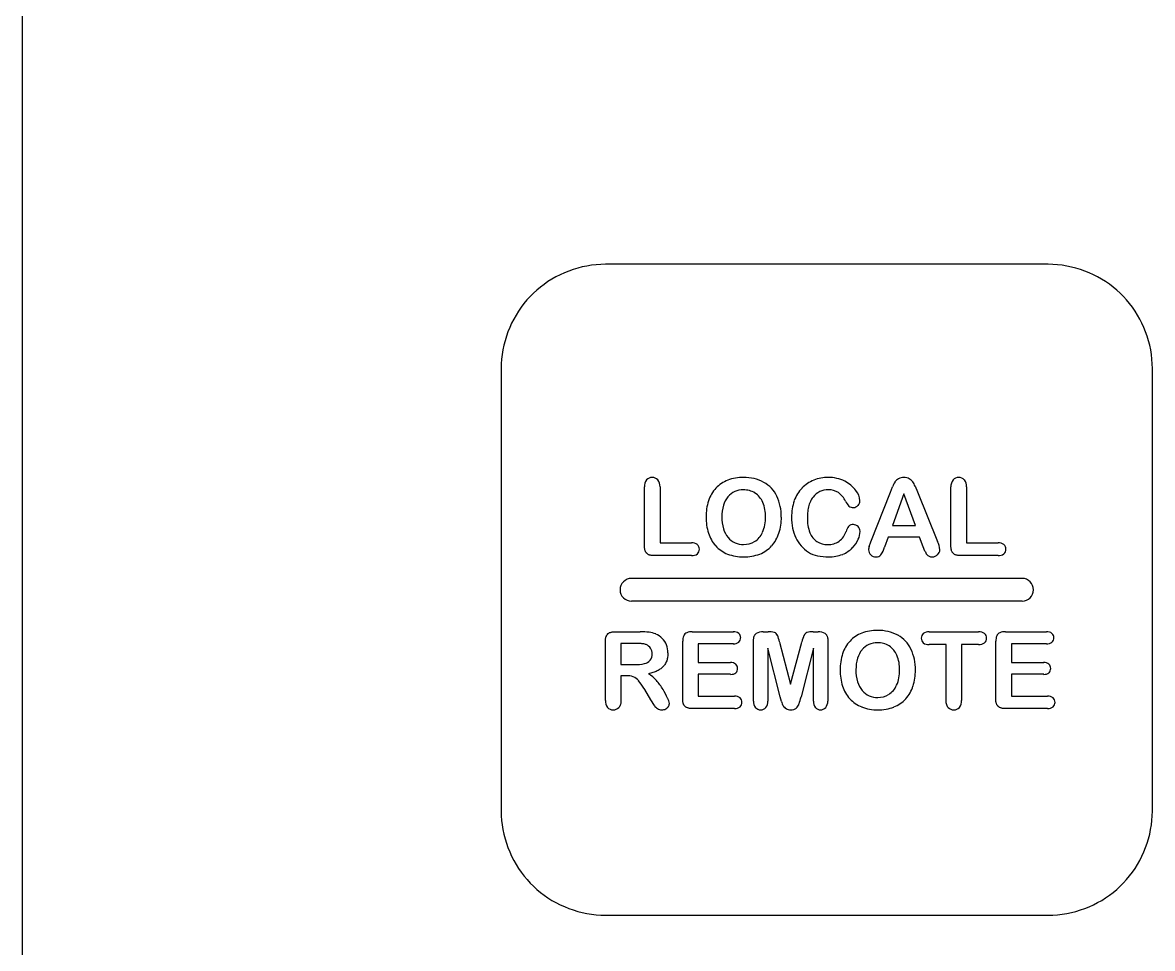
# Model space of a CAD drawing. Extents: x 0 to 171, y 0 to 414.
# Drawn here: x 61.04 to 78.29, y 276.86 to 291 of the extents above; entities that cross this region are included whole.
import ezdxf

# ---------------------------------------------------------------- set-up
doc = ezdxf.new("R2010")
doc.units = 0
doc.layers.add('-15N-THT. THIẾT BỊ ĐÓNG MỞ', color=40, linetype='CONTINUOUS')

# ---------------------------------------------------------------- blocks, each defined once
blk = doc.blocks.new('06 - N - SC VSD ATV630U75~D11N4')
at = {"layer": '-15N-THT. THIẾT BỊ ĐÓNG MỞ'}
for p, q in [((-24.458, 53.763), (-24.458, 165.215)), ((-16.185, 80.229), (-16.25, 80.199)), ((-16.119, 80.255), (-16.185, 80.229)), ((-16.051, 80.279), (-16.119, 80.255)), ((-15.983, 80.3), (-16.051, 80.279)), ((-15.914, 80.318), (-15.983, 80.3)), ((-15.844, 80.332), (-15.914, 80.318)), ((-15.773, 80.344), (-15.844, 80.332)), ((-15.702, 80.352), (-15.773, 80.344)), ((-15.631, 80.357), (-15.702, 80.352)), ((-15.56, 80.359), (-15.631, 80.357)), ((-15.56, 80.359), (-15.56, 80.359)), ((-8.799, 80.359), (-15.56, 80.359)), ((-8.799, 80.359), (-8.799, 80.359)), ((-8.727, 80.357), (-8.799, 80.359)), ((-8.656, 80.352), (-8.727, 80.357)), ((-8.585, 80.344), (-8.656, 80.352)), ((-8.515, 80.332), (-8.585, 80.344)), ((-8.445, 80.317), (-8.515, 80.332)), ((-8.376, 80.3), (-8.445, 80.317)), ((-8.307, 80.279), (-8.376, 80.3)), ((-8.24, 80.255), (-8.307, 80.279)), ((-8.173, 80.228), (-8.24, 80.255)), ((-8.108, 80.199), (-8.173, 80.228)), ((-16.495, 80.053), (-16.552, 80.01)), ((-16.437, 80.094), (-16.495, 80.053)), ((-16.376, 80.132), (-16.437, 80.094)), ((-16.314, 80.167), (-16.376, 80.132)), ((-16.25, 80.199), (-16.314, 80.167)), ((-8.045, 80.167), (-8.108, 80.199)), ((-7.983, 80.132), (-8.045, 80.167)), ((-7.922, 80.094), (-7.983, 80.132)), ((-7.864, 80.054), (-7.922, 80.094)), ((-7.807, 80.011), (-7.864, 80.054)), ((-16.71, 79.867), (-16.757, 79.814)), ((-16.659, 79.917), (-16.71, 79.867)), ((-16.607, 79.965), (-16.659, 79.917)), ((-16.552, 80.01), (-16.607, 79.965)), ((-7.752, 79.966), (-7.807, 80.011)), ((-7.7, 79.918), (-7.752, 79.966)), ((-7.65, 79.868), (-7.7, 79.918)), ((-7.602, 79.815), (-7.65, 79.868)), ((-16.845, 79.703), (-16.886, 79.645)), ((-16.803, 79.76), (-16.845, 79.703)), ((-16.757, 79.814), (-16.803, 79.76)), ((-7.556, 79.761), (-7.602, 79.815)), ((-7.513, 79.704), (-7.556, 79.761)), ((-7.473, 79.645), (-7.513, 79.704)), ((-16.958, 79.522), (-16.991, 79.458)), ((-16.923, 79.584), (-16.958, 79.522)), ((-16.886, 79.645), (-16.923, 79.584)), ((-7.435, 79.584), (-7.473, 79.645)), ((-7.4, 79.522), (-7.435, 79.584)), ((-7.368, 79.459), (-7.4, 79.522)), ((-17.02, 79.393), (-17.047, 79.327)), ((-16.991, 79.458), (-17.02, 79.393)), ((-7.338, 79.393), (-7.368, 79.459)), ((-7.311, 79.327), (-7.338, 79.393)), ((-17.091, 79.191), (-17.109, 79.122)), ((-17.07, 79.26), (-17.091, 79.191)), ((-17.047, 79.327), (-17.07, 79.26)), ((-7.288, 79.26), (-7.311, 79.327)), ((-7.267, 79.191), (-7.288, 79.26)), ((-7.249, 79.122), (-7.267, 79.191)), ((-17.124, 79.052), (-17.135, 78.981)), ((-17.109, 79.122), (-17.124, 79.052)), ((-7.234, 79.052), (-7.249, 79.122)), ((-7.223, 78.982), (-7.234, 79.052)), ((-17.149, 78.839), (-17.15, 78.768)), ((-17.144, 78.911), (-17.149, 78.839)), ((-17.135, 78.981), (-17.144, 78.911)), ((-7.215, 78.911), (-7.223, 78.982)), ((-7.21, 78.839), (-7.215, 78.911)), ((-7.208, 78.768), (-7.21, 78.839)), ((-17.15, 78.768), (-17.15, 78.768)), ((-17.15, 78.768), (-17.15, 72.007)), ((-7.208, 78.768), (-7.208, 78.768)), ((-7.208, 72.007), (-7.208, 78.768)), ((-14.963, 76.055), (-14.963, 76.959)), ((-14.963, 76.959), (-14.963, 76.959)), ((-14.931, 77.067), (-14.931, 77.067)), ((-14.845, 77.103), (-14.845, 77.103)), ((-14.759, 77.067), (-14.759, 77.067)), ((-14.725, 76.959), (-14.725, 76.105)), ((-14.725, 76.959), (-14.725, 76.959)), ((-13.872, 76.94), (-13.872, 76.94)), ((-13.692, 77.06), (-13.692, 77.06)), ((-13.452, 77.103), (-13.452, 77.103)), ((-13.139, 77.028), (-13.139, 77.028)), ((-12.558, 76.939), (-12.558, 76.939)), ((-12.377, 77.061), (-12.377, 77.061)), ((-12.158, 77.103), (-12.158, 77.103)), ((-11.904, 77.045), (-11.904, 77.045)), ((-11.207, 76.879), (-11.177, 76.958)), ((-11.177, 76.958), (-11.177, 76.958)), ((-11.138, 77.034), (-11.138, 77.034)), ((-11.085, 77.083), (-11.085, 77.083)), ((-11.002, 77.103), (-11.002, 77.103)), ((-10.92, 77.083), (-10.92, 77.083)), ((-10.866, 77.035), (-10.866, 77.035)), ((-10.832, 76.971), (-10.796, 76.881)), ((-10.832, 76.971), (-10.832, 76.971)), ((-10.284, 76.055), (-10.284, 76.959)), ((-10.284, 76.959), (-10.284, 76.959)), ((-10.252, 77.067), (-10.252, 77.067)), ((-10.166, 77.103), (-10.166, 77.103)), ((-10.08, 77.067), (-10.08, 77.067)), ((-10.046, 76.959), (-10.046, 76.105)), ((-10.046, 76.959), (-10.046, 76.959)), ((-13.688, 76.809), (-13.688, 76.809)), ((-13.584, 76.887), (-13.584, 76.887)), ((-13.452, 76.914), (-13.452, 76.914)), ((-13.275, 76.865), (-13.275, 76.865)), ((-12.941, 76.818), (-12.941, 76.818)), ((-12.411, 76.77), (-12.421, 76.753)), ((-12.401, 76.787), (-12.411, 76.77)), ((-12.389, 76.802), (-12.401, 76.787)), ((-12.389, 76.802), (-12.389, 76.802)), ((-12.156, 76.914), (-12.156, 76.914)), ((-12.002, 76.871), (-12.002, 76.871)), ((-11.734, 76.905), (-11.734, 76.905)), ((-11.507, 76.118), (-11.207, 76.879)), ((-11.207, 76.879), (-11.207, 76.879)), ((-11.004, 76.852), (-11.177, 76.368)), ((-11.004, 76.852), (-11.004, 76.852)), ((-10.827, 76.368), (-11.004, 76.852)), ((-10.796, 76.881), (-10.489, 76.124)), ((-10.796, 76.881), (-10.796, 76.881)), ((-13.984, 76.747), (-13.984, 76.747)), ((-13.757, 76.678), (-13.757, 76.678)), ((-13.157, 76.722), (-13.157, 76.722)), ((-12.676, 76.748), (-12.676, 76.748)), ((-12.467, 76.608), (-12.47, 76.585)), ((-12.463, 76.631), (-12.467, 76.608)), ((-12.458, 76.653), (-12.463, 76.631)), ((-12.452, 76.675), (-12.458, 76.653)), ((-12.446, 76.695), (-12.452, 76.675)), ((-12.438, 76.715), (-12.446, 76.695)), ((-12.43, 76.735), (-12.438, 76.715)), ((-12.421, 76.753), (-12.43, 76.735)), ((-11.892, 76.74), (-11.892, 76.74)), ((-11.842, 76.666), (-11.842, 76.666)), ((-11.773, 76.644), (-11.773, 76.644)), ((-11.703, 76.675), (-11.703, 76.675)), ((-11.674, 76.747), (-11.674, 76.747)), ((-14.023, 76.499), (-14.023, 76.499)), ((-13.782, 76.499), (-13.782, 76.499)), ((-13.115, 76.499), (-13.115, 76.499)), ((-12.874, 76.498), (-12.874, 76.498)), ((-12.717, 76.494), (-12.717, 76.494)), ((-12.475, 76.536), (-12.476, 76.512)), ((-12.476, 76.512), (-12.476, 76.486)), ((-12.476, 76.486), (-12.476, 76.486)), ((-12.473, 76.561), (-12.475, 76.536)), ((-12.47, 76.585), (-12.473, 76.561)), ((-13.986, 76.254), (-13.986, 76.254)), ((-13.757, 76.318), (-13.757, 76.318)), ((-13.16, 76.265), (-13.16, 76.265)), ((-12.911, 76.25), (-12.911, 76.25)), ((-12.701, 76.33), (-12.701, 76.33)), ((-12.438, 76.258), (-12.438, 76.258)), ((-11.885, 76.279), (-11.885, 76.279)), ((-11.847, 76.354), (-11.847, 76.354)), ((-11.774, 76.383), (-11.774, 76.383)), ((-11.702, 76.353), (-11.702, 76.353)), ((-11.671, 76.28), (-11.671, 76.28)), ((-11.177, 76.368), (-11.177, 76.368)), ((-11.177, 76.368), (-10.827, 76.368)), ((-10.827, 76.368), (-10.827, 76.368)), ((-14.725, 76.105), (-14.244, 76.105)), ((-14.725, 76.105), (-14.725, 76.105)), ((-14.244, 76.105), (-14.244, 76.105)), ((-14.156, 76.077), (-14.156, 76.077)), ((-13.686, 76.184), (-13.686, 76.184)), ((-13.58, 76.105), (-13.58, 76.105)), ((-13.449, 76.078), (-13.449, 76.078)), ((-13.282, 76.124), (-13.282, 76.124)), ((-12.652, 76.183), (-12.652, 76.183)), ((-12.329, 76.123), (-12.329, 76.123)), ((-12.164, 76.078), (-12.164, 76.078)), ((-11.991, 76.129), (-11.991, 76.129)), ((-11.699, 76.158), (-11.699, 76.158)), ((-11.534, 76.046), (-11.507, 76.118)), ((-11.507, 76.118), (-11.507, 76.118)), ((-11.24, 76.19), (-11.296, 76.039)), ((-10.763, 76.19), (-11.24, 76.19)), ((-11.24, 76.19), (-11.24, 76.19)), ((-10.707, 76.042), (-10.763, 76.19)), ((-10.763, 76.19), (-10.763, 76.19)), ((-10.489, 76.124), (-10.489, 76.124)), ((-10.046, 76.105), (-9.564, 76.105)), ((-10.046, 76.105), (-10.046, 76.105)), ((-9.564, 76.105), (-9.564, 76.105)), ((-9.476, 76.077), (-9.476, 76.077)), ((-14.963, 76.046), (-14.963, 76.055)), ((-14.963, 76.055), (-14.963, 76.055)), ((-14.963, 76.038), (-14.963, 76.046)), ((-14.962, 76.029), (-14.963, 76.038)), ((-14.961, 76.021), (-14.962, 76.029)), ((-14.96, 76.012), (-14.961, 76.021)), ((-14.958, 76.004), (-14.96, 76.012)), ((-14.957, 75.996), (-14.958, 76.004)), ((-14.954, 75.988), (-14.957, 75.996)), ((-14.952, 75.981), (-14.954, 75.988)), ((-14.949, 75.974), (-14.952, 75.981)), ((-14.946, 75.967), (-14.949, 75.974)), ((-14.943, 75.961), (-14.946, 75.967)), ((-14.939, 75.955), (-14.943, 75.961)), ((-14.934, 75.949), (-14.939, 75.955)), ((-14.93, 75.944), (-14.934, 75.949)), ((-14.924, 75.939), (-14.93, 75.944)), ((-14.93, 75.944), (-14.93, 75.944)), ((-14.919, 75.934), (-14.924, 75.939)), ((-14.913, 75.93), (-14.919, 75.934)), ((-14.906, 75.927), (-14.913, 75.93)), ((-14.899, 75.923), (-14.906, 75.927)), ((-14.892, 75.921), (-14.899, 75.923)), ((-14.885, 75.918), (-14.892, 75.921)), ((-14.877, 75.916), (-14.885, 75.918)), ((-14.869, 75.914), (-14.877, 75.916)), ((-14.861, 75.913), (-14.869, 75.914)), ((-14.852, 75.911), (-14.861, 75.913)), ((-14.844, 75.911), (-14.852, 75.911)), ((-14.835, 75.91), (-14.844, 75.911)), ((-14.826, 75.91), (-14.835, 75.91)), ((-14.817, 75.91), (-14.826, 75.91)), ((-14.244, 75.91), (-14.817, 75.91)), ((-14.817, 75.91), (-14.817, 75.91)), ((-14.244, 75.91), (-14.244, 75.91)), ((-14.155, 75.936), (-14.155, 75.936)), ((-14.124, 76.006), (-14.124, 76.006)), ((-13.876, 76.059), (-13.876, 76.059)), ((-13.694, 75.934), (-13.694, 75.934)), ((-13.202, 75.933), (-13.202, 75.933)), ((-13.021, 76.058), (-13.021, 76.058)), ((-12.572, 76.06), (-12.572, 76.06)), ((-12.458, 75.962), (-12.458, 75.962)), ((-12.32, 75.907), (-12.32, 75.907)), ((-11.937, 75.929), (-11.937, 75.929)), ((-11.786, 76.031), (-11.786, 76.031)), ((-11.541, 75.997), (-11.541, 75.997)), ((-11.534, 76.046), (-11.534, 76.046)), ((-11.507, 75.922), (-11.507, 75.922)), ((-11.352, 75.92), (-11.352, 75.92)), ((-11.296, 76.039), (-11.296, 76.039)), ((-10.68, 75.979), (-10.707, 76.042)), ((-10.707, 76.042), (-10.707, 76.042)), ((-10.68, 75.979), (-10.68, 75.979)), ((-10.651, 75.926), (-10.651, 75.926)), ((-10.617, 75.9), (-10.617, 75.9)), ((-10.488, 75.923), (-10.488, 75.923)), ((-10.453, 75.998), (-10.453, 75.998)), ((-10.283, 76.046), (-10.284, 76.055)), ((-10.284, 76.055), (-10.284, 76.055)), ((-10.283, 76.038), (-10.283, 76.046)), ((-10.282, 76.029), (-10.283, 76.038)), ((-10.282, 76.021), (-10.282, 76.029)), ((-10.28, 76.012), (-10.282, 76.021)), ((-10.279, 76.004), (-10.28, 76.012)), ((-10.277, 75.996), (-10.279, 76.004)), ((-10.275, 75.988), (-10.277, 75.996)), ((-10.273, 75.981), (-10.275, 75.988)), ((-10.27, 75.974), (-10.273, 75.981)), ((-10.267, 75.967), (-10.27, 75.974)), ((-10.263, 75.961), (-10.267, 75.967)), ((-10.259, 75.955), (-10.263, 75.961)), ((-10.255, 75.949), (-10.259, 75.955)), ((-10.25, 75.944), (-10.255, 75.949)), ((-10.245, 75.939), (-10.25, 75.944)), ((-10.25, 75.944), (-10.25, 75.944)), ((-10.239, 75.934), (-10.245, 75.939)), ((-10.233, 75.93), (-10.239, 75.934)), ((-10.227, 75.927), (-10.233, 75.93)), ((-10.22, 75.923), (-10.227, 75.927)), ((-10.213, 75.921), (-10.22, 75.923)), ((-10.205, 75.918), (-10.213, 75.921)), ((-10.197, 75.916), (-10.205, 75.918)), ((-10.189, 75.914), (-10.197, 75.916)), ((-10.181, 75.913), (-10.189, 75.914)), ((-10.173, 75.911), (-10.181, 75.913)), ((-10.164, 75.911), (-10.173, 75.911)), ((-10.156, 75.91), (-10.164, 75.911)), ((-10.147, 75.91), (-10.156, 75.91)), ((-10.138, 75.91), (-10.147, 75.91)), ((-9.564, 75.91), (-10.138, 75.91)), ((-10.138, 75.91), (-10.138, 75.91)), ((-9.564, 75.91), (-9.564, 75.91)), ((-9.476, 75.936), (-9.476, 75.936)), ((-9.445, 76.006), (-9.445, 76.006)), ((-13.447, 75.89), (-13.447, 75.89)), ((-12.151, 75.89), (-12.151, 75.89)), ((-11.428, 75.89), (-11.428, 75.89)), ((-10.569, 75.89), (-10.569, 75.89)), ((-15.162, 75.562), (-9.197, 75.562)), ((-15.162, 75.562), (-15.162, 75.562)), ((-9.197, 75.562), (-9.197, 75.562)), ((-15.336, 75.388), (-15.336, 75.388)), ((-9.023, 75.388), (-9.023, 75.388)), ((-9.197, 75.214), (-15.162, 75.214)), ((-15.162, 75.214), (-15.162, 75.214)), ((-9.197, 75.214), (-9.197, 75.214)), ((-15.542, 74.688), (-15.539, 74.695)), ((-15.539, 74.695), (-15.534, 74.701)), ((-15.534, 74.701), (-15.53, 74.706)), ((-15.53, 74.706), (-15.525, 74.712)), ((-15.525, 74.712), (-15.52, 74.717)), ((-15.525, 74.712), (-15.525, 74.712)), ((-15.52, 74.717), (-15.514, 74.721)), ((-15.514, 74.721), (-15.508, 74.725)), ((-15.508, 74.725), (-15.502, 74.729)), ((-15.502, 74.729), (-15.495, 74.732)), ((-15.495, 74.732), (-15.488, 74.735)), ((-15.488, 74.735), (-15.481, 74.737)), ((-15.481, 74.737), (-15.473, 74.739)), ((-15.473, 74.739), (-15.465, 74.741)), ((-15.465, 74.741), (-15.457, 74.743)), ((-15.457, 74.743), (-15.449, 74.744)), ((-15.449, 74.744), (-15.44, 74.745)), ((-15.44, 74.745), (-15.431, 74.746)), ((-15.431, 74.746), (-15.423, 74.746)), ((-15.423, 74.746), (-15.414, 74.746)), ((-15.414, 74.746), (-15.027, 74.746)), ((-15.414, 74.746), (-15.414, 74.746)), ((-15.027, 74.746), (-15.027, 74.746)), ((-14.891, 74.739), (-14.891, 74.739)), ((-14.788, 74.712), (-14.788, 74.712)), ((-14.317, 74.731), (-14.317, 74.731)), ((-14.234, 74.746), (-13.606, 74.746)), ((-14.234, 74.746), (-14.234, 74.746)), ((-13.606, 74.746), (-13.606, 74.746)), ((-13.522, 74.721), (-13.522, 74.721)), ((-13.284, 74.687), (-13.28, 74.694)), ((-13.28, 74.694), (-13.277, 74.7)), ((-13.277, 74.7), (-13.272, 74.705)), ((-13.272, 74.705), (-13.268, 74.71)), ((-13.268, 74.71), (-13.262, 74.715)), ((-13.262, 74.715), (-13.257, 74.719)), ((-13.257, 74.719), (-13.257, 74.719)), ((-13.149, 74.746), (-13.075, 74.746)), ((-13.149, 74.746), (-13.149, 74.746)), ((-13.075, 74.746), (-13.075, 74.746)), ((-12.979, 74.734), (-12.979, 74.734)), ((-12.484, 74.734), (-12.484, 74.734)), ((-12.387, 74.746), (-12.313, 74.746)), ((-12.387, 74.746), (-12.387, 74.746)), ((-12.313, 74.746), (-12.313, 74.746)), ((-12.205, 74.719), (-12.2, 74.715)), ((-12.205, 74.719), (-12.205, 74.719)), ((-12.2, 74.715), (-12.195, 74.71)), ((-12.195, 74.71), (-12.19, 74.705)), ((-12.19, 74.705), (-12.186, 74.699)), ((-12.186, 74.699), (-12.182, 74.693)), ((-12.182, 74.693), (-12.178, 74.687)), ((-11.645, 74.724), (-11.645, 74.724)), ((-11.405, 74.766), (-11.405, 74.766)), ((-10.706, 74.72), (-10.706, 74.72)), ((-10.617, 74.746), (-9.861, 74.746)), ((-10.617, 74.746), (-10.617, 74.746)), ((-9.861, 74.746), (-9.861, 74.746)), ((-9.77, 74.719), (-9.77, 74.719)), ((-9.537, 74.731), (-9.537, 74.731)), ((-9.453, 74.746), (-8.826, 74.746)), ((-9.453, 74.746), (-9.453, 74.746)), ((-8.826, 74.746), (-8.826, 74.746)), ((-8.742, 74.721), (-8.742, 74.721)), ((-15.56, 74.601), (-15.559, 74.609)), ((-15.56, 73.698), (-15.56, 74.601)), ((-15.56, 74.601), (-15.56, 74.601)), ((-15.559, 74.618), (-15.558, 74.627)), ((-15.559, 74.609), (-15.559, 74.618)), ((-15.558, 74.635), (-15.556, 74.643)), ((-15.558, 74.627), (-15.558, 74.635)), ((-15.556, 74.643), (-15.555, 74.651)), ((-15.555, 74.651), (-15.553, 74.659)), ((-15.553, 74.659), (-15.551, 74.667)), ((-15.551, 74.667), (-15.548, 74.674)), ((-15.548, 74.674), (-15.545, 74.681)), ((-15.545, 74.681), (-15.542, 74.688)), ((-15.322, 74.568), (-15.322, 74.568)), ((-15.322, 74.568), (-15.322, 74.245)), ((-15.103, 74.568), (-15.322, 74.568)), ((-15.103, 74.568), (-15.103, 74.568)), ((-15.085, 74.568), (-15.103, 74.568)), ((-15.067, 74.567), (-15.085, 74.568)), ((-15.05, 74.567), (-15.067, 74.567)), ((-15.033, 74.566), (-15.05, 74.567)), ((-15.016, 74.565), (-15.033, 74.566)), ((-15.001, 74.563), (-15.016, 74.565)), ((-14.986, 74.561), (-15.001, 74.563)), ((-14.972, 74.559), (-14.986, 74.561)), ((-14.96, 74.556), (-14.972, 74.559)), ((-14.948, 74.553), (-14.96, 74.556)), ((-14.939, 74.55), (-14.948, 74.553)), ((-14.939, 74.55), (-14.939, 74.55)), ((-14.691, 74.645), (-14.691, 74.645)), ((-14.627, 74.545), (-14.627, 74.545)), ((-14.379, 73.719), (-14.379, 74.601)), ((-14.379, 74.601), (-14.379, 74.601)), ((-14.364, 74.684), (-14.364, 74.684)), ((-13.606, 74.563), (-14.142, 74.563)), ((-14.142, 74.563), (-14.142, 74.275)), ((-14.142, 74.563), (-14.142, 74.563)), ((-13.606, 74.563), (-13.606, 74.563)), ((-13.522, 74.588), (-13.522, 74.588)), ((-13.494, 74.655), (-13.494, 74.655)), ((-13.297, 74.616), (-13.296, 74.624)), ((-13.297, 73.688), (-13.297, 74.616)), ((-13.297, 74.616), (-13.297, 74.616)), ((-13.296, 74.633), (-13.295, 74.641)), ((-13.296, 74.624), (-13.296, 74.633)), ((-13.295, 74.641), (-13.294, 74.65)), ((-13.294, 74.65), (-13.293, 74.658)), ((-13.293, 74.658), (-13.291, 74.666)), ((-13.291, 74.666), (-13.289, 74.673)), ((-13.289, 74.673), (-13.287, 74.68)), ((-13.287, 74.68), (-13.284, 74.687)), ((-12.934, 74.691), (-12.934, 74.691)), ((-12.901, 74.589), (-12.731, 73.947)), ((-12.901, 74.589), (-12.901, 74.589)), ((-12.731, 73.947), (-12.56, 74.589)), ((-12.56, 74.589), (-12.56, 74.589)), ((-12.528, 74.691), (-12.528, 74.691)), ((-12.178, 74.687), (-12.175, 74.68)), ((-12.175, 74.68), (-12.173, 74.673)), ((-12.173, 74.673), (-12.171, 74.665)), ((-12.171, 74.665), (-12.169, 74.658)), ((-12.169, 74.658), (-12.168, 74.65)), ((-12.168, 74.65), (-12.166, 74.641)), ((-12.166, 74.641), (-12.166, 74.633)), ((-12.166, 74.633), (-12.165, 74.624)), ((-12.165, 74.624), (-12.165, 74.616)), ((-12.165, 74.616), (-12.165, 73.688)), ((-12.165, 74.616), (-12.165, 74.616)), ((-11.825, 74.603), (-11.825, 74.603)), ((-11.537, 74.55), (-11.537, 74.55)), ((-11.405, 74.577), (-11.405, 74.577)), ((-11.228, 74.529), (-11.228, 74.529)), ((-11.092, 74.692), (-11.092, 74.692)), ((-10.737, 74.648), (-10.737, 74.648)), ((-10.707, 74.576), (-10.707, 74.576)), ((-10.358, 74.55), (-10.617, 74.55)), ((-10.617, 74.55), (-10.617, 74.55)), ((-10.358, 73.698), (-10.358, 74.55)), ((-10.358, 74.55), (-10.358, 74.55)), ((-9.861, 74.55), (-10.121, 74.55)), ((-10.121, 74.55), (-10.121, 73.698)), ((-10.121, 74.55), (-10.121, 74.55)), ((-9.861, 74.55), (-9.861, 74.55)), ((-9.77, 74.577), (-9.77, 74.577)), ((-9.74, 74.648), (-9.74, 74.648)), ((-9.599, 73.719), (-9.599, 74.601)), ((-9.599, 74.601), (-9.599, 74.601)), ((-9.584, 74.684), (-9.584, 74.684)), ((-8.826, 74.563), (-9.361, 74.563)), ((-9.361, 74.563), (-9.361, 74.275)), ((-9.361, 74.563), (-9.361, 74.563)), ((-8.826, 74.563), (-8.826, 74.563)), ((-8.742, 74.588), (-8.742, 74.588)), ((-8.714, 74.655), (-8.714, 74.655)), ((-14.87, 74.494), (-14.87, 74.494)), ((-14.845, 74.408), (-14.845, 74.408)), ((-14.609, 74.36), (-14.612, 74.345)), ((-14.607, 74.376), (-14.609, 74.36)), ((-14.605, 74.392), (-14.607, 74.376)), ((-14.604, 74.408), (-14.605, 74.392)), ((-14.604, 74.424), (-14.604, 74.408)), ((-14.604, 74.424), (-14.604, 74.424)), ((-12.89, 73.75), (-13.078, 74.497)), ((-13.078, 74.497), (-13.078, 73.688)), ((-13.078, 74.497), (-13.078, 74.497)), ((-12.384, 74.497), (-12.572, 73.75)), ((-12.384, 73.688), (-12.384, 74.497)), ((-12.384, 74.497), (-12.384, 74.497)), ((-11.937, 74.411), (-11.937, 74.411)), ((-11.641, 74.472), (-11.641, 74.472)), ((-11.109, 74.386), (-11.109, 74.386)), ((-10.894, 74.481), (-10.894, 74.481)), ((-15.322, 74.245), (-15.322, 74.245)), ((-15.322, 74.245), (-15.109, 74.245)), ((-15.109, 74.245), (-15.109, 74.245)), ((-14.965, 74.26), (-14.965, 74.26)), ((-14.876, 74.31), (-14.876, 74.31)), ((-14.714, 74.182), (-14.727, 74.173)), ((-14.701, 74.192), (-14.714, 74.182)), ((-14.689, 74.203), (-14.701, 74.192)), ((-14.678, 74.214), (-14.689, 74.203)), ((-14.669, 74.225), (-14.678, 74.214)), ((-14.678, 74.214), (-14.678, 74.214)), ((-14.659, 74.236), (-14.669, 74.225)), ((-14.651, 74.248), (-14.659, 74.236)), ((-14.643, 74.261), (-14.651, 74.248)), ((-14.636, 74.274), (-14.643, 74.261)), ((-14.63, 74.287), (-14.636, 74.274)), ((-14.624, 74.301), (-14.63, 74.287)), ((-14.619, 74.316), (-14.624, 74.301)), ((-14.615, 74.33), (-14.619, 74.316)), ((-14.612, 74.345), (-14.615, 74.33)), ((-14.142, 74.275), (-13.649, 74.275)), ((-14.142, 74.275), (-14.142, 74.275)), ((-13.649, 74.275), (-13.649, 74.275)), ((-13.568, 74.25), (-13.568, 74.25)), ((-13.541, 74.186), (-13.541, 74.186)), ((-11.71, 74.341), (-11.71, 74.341)), ((-9.361, 74.275), (-8.868, 74.275)), ((-9.361, 74.275), (-9.361, 74.275)), ((-8.868, 74.275), (-8.868, 74.275)), ((-8.788, 74.25), (-8.788, 74.25)), ((-8.76, 74.186), (-8.76, 74.186)), ((-15.239, 74.075), (-15.322, 74.075)), ((-15.322, 74.075), (-15.322, 73.698)), ((-15.322, 74.075), (-15.322, 74.075)), ((-15.239, 74.075), (-15.239, 74.075)), ((-15.134, 74.058), (-15.134, 74.058)), ((-14.885, 74.107), (-14.903, 74.103)), ((-14.903, 74.103), (-14.903, 74.103)), ((-14.867, 74.111), (-14.885, 74.107)), ((-14.85, 74.116), (-14.867, 74.111)), ((-14.833, 74.122), (-14.85, 74.116)), ((-14.816, 74.128), (-14.833, 74.122)), ((-14.8, 74.134), (-14.816, 74.128)), ((-14.784, 74.141), (-14.8, 74.134)), ((-14.769, 74.148), (-14.784, 74.141)), ((-14.782, 74.003), (-14.782, 74.003)), ((-14.754, 74.156), (-14.769, 74.148)), ((-14.74, 74.164), (-14.754, 74.156)), ((-14.727, 74.173), (-14.74, 74.164)), ((-13.649, 74.096), (-14.142, 74.096)), ((-14.142, 74.096), (-14.142, 73.762)), ((-14.142, 74.096), (-14.142, 74.096)), ((-13.649, 74.096), (-13.649, 74.096)), ((-13.567, 74.12), (-13.567, 74.12)), ((-11.976, 74.163), (-11.976, 74.163)), ((-11.735, 74.163), (-11.735, 74.163)), ((-11.067, 74.163), (-11.067, 74.163)), ((-10.826, 74.161), (-10.826, 74.161)), ((-8.868, 74.096), (-9.361, 74.096)), ((-9.361, 74.096), (-9.361, 73.762)), ((-9.361, 74.096), (-9.361, 74.096)), ((-8.868, 74.096), (-8.868, 74.096)), ((-8.787, 74.12), (-8.787, 74.12)), ((-15.052, 73.996), (-15.052, 73.996)), ((-14.865, 73.704), (-14.96, 73.863)), ((-14.96, 73.863), (-14.96, 73.863)), ((-14.679, 73.864), (-14.679, 73.864)), ((-12.731, 73.947), (-12.731, 73.947)), ((-11.939, 73.917), (-11.939, 73.917)), ((-11.71, 73.982), (-11.71, 73.982)), ((-11.639, 73.848), (-11.639, 73.848)), ((-11.113, 73.928), (-11.113, 73.928)), ((-10.864, 73.914), (-10.864, 73.914)), ((-15.56, 73.698), (-15.56, 73.698)), ((-15.324, 73.664), (-15.325, 73.656)), ((-15.323, 73.672), (-15.324, 73.664)), ((-15.322, 73.681), (-15.323, 73.672)), ((-15.322, 73.698), (-15.322, 73.689)), ((-15.322, 73.698), (-15.322, 73.698)), ((-15.322, 73.689), (-15.322, 73.681)), ((-14.812, 73.62), (-14.865, 73.704)), ((-14.865, 73.704), (-14.865, 73.704)), ((-14.609, 73.73), (-14.609, 73.73)), ((-14.379, 73.71), (-14.379, 73.719)), ((-14.379, 73.719), (-14.379, 73.719)), ((-14.379, 73.701), (-14.379, 73.71)), ((-14.378, 73.693), (-14.379, 73.701)), ((-14.377, 73.684), (-14.378, 73.693)), ((-14.376, 73.676), (-14.377, 73.684)), ((-14.375, 73.668), (-14.376, 73.676)), ((-14.373, 73.66), (-14.375, 73.668)), ((-14.371, 73.652), (-14.373, 73.66)), ((-14.142, 73.762), (-13.588, 73.762)), ((-14.142, 73.762), (-14.142, 73.762)), ((-13.588, 73.762), (-13.588, 73.762)), ((-13.504, 73.736), (-13.504, 73.736)), ((-13.475, 73.667), (-13.475, 73.667)), ((-13.297, 73.688), (-13.297, 73.688)), ((-13.078, 73.688), (-13.078, 73.688)), ((-12.872, 73.679), (-12.89, 73.75)), ((-12.89, 73.75), (-12.89, 73.75)), ((-12.872, 73.679), (-12.872, 73.679)), ((-12.572, 73.75), (-12.572, 73.75)), ((-12.384, 73.688), (-12.384, 73.688)), ((-12.165, 73.688), (-12.165, 73.688)), ((-11.829, 73.722), (-11.829, 73.722)), ((-11.533, 73.768), (-11.533, 73.768)), ((-11.402, 73.742), (-11.402, 73.742)), ((-11.235, 73.788), (-11.235, 73.788)), ((-10.974, 73.721), (-10.974, 73.721)), ((-10.357, 73.689), (-10.358, 73.698)), ((-10.358, 73.698), (-10.358, 73.698)), ((-10.357, 73.681), (-10.357, 73.689)), ((-10.357, 73.673), (-10.357, 73.681)), ((-10.356, 73.664), (-10.357, 73.673)), ((-10.355, 73.656), (-10.356, 73.664)), ((-10.121, 73.698), (-10.121, 73.698)), ((-9.599, 73.71), (-9.599, 73.719)), ((-9.599, 73.719), (-9.599, 73.719)), ((-9.599, 73.701), (-9.599, 73.71)), ((-9.598, 73.693), (-9.599, 73.701)), ((-9.597, 73.684), (-9.598, 73.693)), ((-9.596, 73.676), (-9.597, 73.684)), ((-9.594, 73.668), (-9.596, 73.676)), ((-9.593, 73.66), (-9.594, 73.668)), ((-9.59, 73.652), (-9.593, 73.66)), ((-9.361, 73.762), (-8.808, 73.762)), ((-9.361, 73.762), (-9.361, 73.762)), ((-8.808, 73.762), (-8.808, 73.762)), ((-8.724, 73.736), (-8.724, 73.736)), ((-8.695, 73.667), (-8.695, 73.667)), ((-15.528, 73.59), (-15.528, 73.59)), ((-15.44, 73.553), (-15.44, 73.553)), ((-15.35, 73.594), (-15.355, 73.589)), ((-15.355, 73.589), (-15.355, 73.589)), ((-15.346, 73.599), (-15.35, 73.594)), ((-15.342, 73.605), (-15.346, 73.599)), ((-15.339, 73.612), (-15.342, 73.605)), ((-15.336, 73.619), (-15.339, 73.612)), ((-15.333, 73.626), (-15.336, 73.619)), ((-15.33, 73.633), (-15.333, 73.626)), ((-15.328, 73.64), (-15.33, 73.633)), ((-15.326, 73.648), (-15.328, 73.64)), ((-15.325, 73.656), (-15.326, 73.648)), ((-14.812, 73.62), (-14.812, 73.62)), ((-14.765, 73.572), (-14.765, 73.572)), ((-14.698, 73.553), (-14.698, 73.553)), ((-14.638, 73.567), (-14.638, 73.567)), ((-14.599, 73.602), (-14.599, 73.602)), ((-14.583, 73.648), (-14.583, 73.648)), ((-14.368, 73.644), (-14.371, 73.652)), ((-14.365, 73.637), (-14.368, 73.644)), ((-14.362, 73.631), (-14.365, 73.637)), ((-14.359, 73.624), (-14.362, 73.631)), ((-14.355, 73.618), (-14.359, 73.624)), ((-14.351, 73.613), (-14.355, 73.618)), ((-14.346, 73.607), (-14.351, 73.613)), ((-14.341, 73.602), (-14.346, 73.607)), ((-14.346, 73.607), (-14.346, 73.607)), ((-14.335, 73.598), (-14.341, 73.602)), ((-14.329, 73.594), (-14.335, 73.598)), ((-14.322, 73.59), (-14.329, 73.594)), ((-14.316, 73.587), (-14.322, 73.59)), ((-14.308, 73.584), (-14.316, 73.587)), ((-14.301, 73.582), (-14.308, 73.584)), ((-14.293, 73.579), (-14.301, 73.582)), ((-14.285, 73.578), (-14.293, 73.579)), ((-14.277, 73.576), (-14.285, 73.578)), ((-14.269, 73.575), (-14.277, 73.576)), ((-14.26, 73.574), (-14.269, 73.575)), ((-14.251, 73.574), (-14.26, 73.574)), ((-14.243, 73.573), (-14.251, 73.574)), ((-14.234, 73.573), (-14.243, 73.573)), ((-13.588, 73.573), (-14.234, 73.573)), ((-14.234, 73.573), (-14.234, 73.573)), ((-13.588, 73.573), (-13.588, 73.573)), ((-13.504, 73.599), (-13.504, 73.599)), ((-13.266, 73.586), (-13.266, 73.586)), ((-13.188, 73.553), (-13.188, 73.553)), ((-13.109, 73.587), (-13.109, 73.587)), ((-12.847, 73.617), (-12.847, 73.617)), ((-12.801, 73.571), (-12.801, 73.571)), ((-12.731, 73.553), (-12.731, 73.553)), ((-12.644, 73.581), (-12.644, 73.581)), ((-12.602, 73.643), (-12.602, 73.643)), ((-12.353, 73.587), (-12.353, 73.587)), ((-12.276, 73.553), (-12.276, 73.553)), ((-12.196, 73.587), (-12.196, 73.587)), ((-11.647, 73.597), (-11.647, 73.597)), ((-11.4, 73.553), (-11.4, 73.553)), ((-11.155, 73.596), (-11.155, 73.596)), ((-10.353, 73.648), (-10.355, 73.656)), ((-10.351, 73.641), (-10.353, 73.648)), ((-10.349, 73.633), (-10.351, 73.641)), ((-10.347, 73.626), (-10.349, 73.633)), ((-10.344, 73.619), (-10.347, 73.626)), ((-10.341, 73.612), (-10.344, 73.619)), ((-10.338, 73.606), (-10.341, 73.612)), ((-10.334, 73.6), (-10.338, 73.606)), ((-10.329, 73.594), (-10.334, 73.6)), ((-10.325, 73.589), (-10.329, 73.594)), ((-10.325, 73.589), (-10.325, 73.589)), ((-10.238, 73.553), (-10.238, 73.553)), ((-10.154, 73.589), (-10.154, 73.589)), ((-9.588, 73.644), (-9.59, 73.652)), ((-9.585, 73.637), (-9.588, 73.644)), ((-9.582, 73.631), (-9.585, 73.637)), ((-9.579, 73.624), (-9.582, 73.631)), ((-9.575, 73.618), (-9.579, 73.624)), ((-9.57, 73.613), (-9.575, 73.618)), ((-9.566, 73.607), (-9.57, 73.613)), ((-9.56, 73.602), (-9.566, 73.607)), ((-9.566, 73.607), (-9.566, 73.607)), ((-9.555, 73.598), (-9.56, 73.602)), ((-9.549, 73.594), (-9.555, 73.598)), ((-9.542, 73.59), (-9.549, 73.594)), ((-9.535, 73.587), (-9.542, 73.59)), ((-9.528, 73.584), (-9.535, 73.587)), ((-9.521, 73.582), (-9.528, 73.584)), ((-9.513, 73.579), (-9.521, 73.582)), ((-9.505, 73.578), (-9.513, 73.579)), ((-9.497, 73.576), (-9.505, 73.578)), ((-9.488, 73.575), (-9.497, 73.576)), ((-9.48, 73.574), (-9.488, 73.575)), ((-9.471, 73.574), (-9.48, 73.574)), ((-9.462, 73.573), (-9.471, 73.574)), ((-9.453, 73.573), (-9.462, 73.573)), ((-8.808, 73.573), (-9.453, 73.573)), ((-9.453, 73.573), (-9.453, 73.573)), ((-8.808, 73.573), (-8.808, 73.573)), ((-8.724, 73.599), (-8.724, 73.599)), ((-17.15, 72.007), (-17.15, 72.007)), ((-17.15, 72.007), (-17.149, 71.936)), ((-17.149, 71.936), (-17.144, 71.865)), ((-7.215, 71.865), (-7.21, 71.936)), ((-7.21, 71.936), (-7.208, 72.007)), ((-7.208, 72.007), (-7.208, 72.007)), ((-17.144, 71.865), (-17.135, 71.794)), ((-17.135, 71.794), (-17.124, 71.723)), ((-7.235, 71.723), (-7.223, 71.794)), ((-7.223, 71.794), (-7.215, 71.865)), ((-17.124, 71.723), (-17.109, 71.653)), ((-17.109, 71.653), (-17.091, 71.584)), ((-7.267, 71.584), (-7.249, 71.653)), ((-7.249, 71.653), (-7.235, 71.723)), ((-17.091, 71.584), (-17.071, 71.515)), ((-17.071, 71.515), (-17.047, 71.448)), ((-17.047, 71.448), (-17.02, 71.382)), ((-7.338, 71.382), (-7.312, 71.448)), ((-7.312, 71.448), (-7.288, 71.516)), ((-7.288, 71.516), (-7.267, 71.584)), ((-17.02, 71.382), (-16.991, 71.317)), ((-16.991, 71.317), (-16.958, 71.253)), ((-16.958, 71.253), (-16.923, 71.191)), ((-7.435, 71.191), (-7.4, 71.253)), ((-7.4, 71.253), (-7.368, 71.317)), ((-7.368, 71.317), (-7.338, 71.382)), ((-16.923, 71.191), (-16.885, 71.13)), ((-16.885, 71.13), (-16.845, 71.071)), ((-16.845, 71.071), (-16.802, 71.014)), ((-7.556, 71.015), (-7.513, 71.072)), ((-7.513, 71.072), (-7.473, 71.131)), ((-7.473, 71.131), (-7.435, 71.191)), ((-16.802, 71.014), (-16.756, 70.96)), ((-16.756, 70.96), (-16.709, 70.907)), ((-16.709, 70.907), (-16.658, 70.857)), ((-7.699, 70.858), (-7.649, 70.908)), ((-7.649, 70.908), (-7.601, 70.961)), ((-7.601, 70.961), (-7.556, 71.015)), ((-16.658, 70.857), (-16.606, 70.809)), ((-16.606, 70.809), (-16.551, 70.764)), ((-16.551, 70.764), (-16.495, 70.721)), ((-7.863, 70.722), (-7.806, 70.765)), ((-7.806, 70.765), (-7.751, 70.81)), ((-7.751, 70.81), (-7.699, 70.858)), ((-16.495, 70.721), (-16.436, 70.681)), ((-16.436, 70.681), (-16.376, 70.643)), ((-16.376, 70.643), (-16.314, 70.608)), ((-16.314, 70.608), (-16.25, 70.576)), ((-16.25, 70.576), (-16.185, 70.547)), ((-8.173, 70.546), (-8.108, 70.576)), ((-8.108, 70.576), (-8.045, 70.608)), ((-8.045, 70.608), (-7.982, 70.643)), ((-7.982, 70.643), (-7.922, 70.681)), ((-7.922, 70.681), (-7.863, 70.722)), ((-16.185, 70.547), (-16.119, 70.52)), ((-16.119, 70.52), (-16.051, 70.496)), ((-16.051, 70.496), (-15.983, 70.475)), ((-15.983, 70.475), (-15.914, 70.458)), ((-15.914, 70.458), (-15.844, 70.443)), ((-15.844, 70.443), (-15.773, 70.432)), ((-15.773, 70.432), (-15.702, 70.423)), ((-15.702, 70.423), (-15.631, 70.418)), ((-15.631, 70.418), (-15.56, 70.416)), ((-15.56, 70.416), (-15.56, 70.416)), ((-15.56, 70.416), (-8.799, 70.416)), ((-8.799, 70.416), (-8.727, 70.418)), ((-8.799, 70.416), (-8.799, 70.416)), ((-8.727, 70.418), (-8.656, 70.423)), ((-8.656, 70.423), (-8.585, 70.431)), ((-8.585, 70.431), (-8.515, 70.443)), ((-8.515, 70.443), (-8.445, 70.458)), ((-8.445, 70.458), (-8.375, 70.475)), ((-8.375, 70.475), (-8.307, 70.496)), ((-8.307, 70.496), (-8.24, 70.52)), ((-8.24, 70.52), (-8.173, 70.546))]:
    blk.add_line(p, q, dxfattribs=at)
for centre, radius, start, end in [((-14.805, 76.97), 0.159, 142.6903, 184.3008), ((-14.849, 76.992), 0.111, 88.01, 137.6097), ((-14.842, 76.989), 0.114, 43.0617, 91.6986), ((-14.88, 76.97), 0.155, 355.8665, 38.6963), ((-13.483, 76.583), 0.528, 137.4533, 161.8252), ((-13.516, 76.604), 0.489, 111.1228, 136.6945), ((-13.462, 76.456), 0.647, 89.1529, 110.8849), ((-13.435, 76.478), 0.624, 61.6966, 91.5449), ((-13.375, 76.607), 0.482, 25.8664, 60.7709), ((-12.172, 76.569), 0.535, 136.1283, 160.4044), ((-12.185, 76.58), 0.518, 111.8319, 136.0589), ((-12.16, 76.517), 0.586, 89.7837, 111.818), ((-12.149, 76.554), 0.549, 63.5752, 90.9457), ((-12.104, 76.629), 0.461, 36.6368, 64.339), ((-10.791, 76.812), 0.412, 147.3116, 159.2642), ((-11.009, 76.947), 0.156, 119.0195, 145.9532), ((-11.007, 76.938), 0.164, 88.2083, 118.0246), ((-10.997, 76.938), 0.164, 61.9755, 91.7916), ((-10.998, 76.942), 0.161, 35.103, 60.8531), ((-11.164, 76.832), 0.361, 22.655, 34.2183), ((-10.125, 76.97), 0.159, 142.6903, 184.3008), ((-10.17, 76.992), 0.111, 88.01, 137.6094), ((-10.163, 76.989), 0.114, 43.0617, 91.6986), ((-10.2, 76.97), 0.155, 355.8665, 38.6965), ((-13.393, 76.569), 0.38, 141.0004, 163.4603), ((-13.468, 76.623), 0.288, 113.8223, 139.8577), ((-13.454, 76.588), 0.326, 89.7072, 113.5796), ((-13.448, 76.585), 0.329, 58.3579, 90.7813), ((-13.445, 76.603), 0.312, 22.4595, 57.0922), ((-13.593, 76.514), 0.719, 358.7177, 25.0019), ((-12.164, 76.631), 0.283, 88.3417, 142.6671), ((-12.147, 76.647), 0.267, 56.9137, 91.8238), ((-12.22, 76.577), 0.366, 26.4826, 53.3708), ((-11.953, 76.732), 0.279, 3.1229, 38.2679), ((-13.253, 76.507), 0.77, 161.8131, 180.5834), ((-13.191, 76.508), 0.591, 163.3252, 180.8465), ((-13.666, 76.511), 0.552, 358.813, 22.5617), ((-11.978, 76.505), 0.739, 160.8231, 180.8378), ((-11.616, 76.874), 0.307, 205.9167, 222.7747), ((-11.78, 76.742), 0.0981, 231.0012, 274.1386), ((-11.772, 76.736), 0.0919, 269.632, 318.6591), ((-11.778, 76.747), 0.104, 316.2491, 0.1482), ((-13.235, 76.491), 0.788, 179.4242, 197.5624), ((-13.175, 76.49), 0.607, 179.1265, 196.4207), ((-13.658, 76.483), 0.543, 336.3278, 1.7348), ((-13.662, 76.49), 0.789, 342.3591, 0.5912), ((-11.937, 76.487), 0.78, 179.419, 191.6133), ((-11.885, 76.469), 0.591, 178.2739, 200.8462), ((-13.471, 76.416), 0.541, 197.5379, 221.4264), ((-13.398, 76.423), 0.374, 196.2247, 219.6891), ((-13.449, 76.391), 0.315, 301.9602, 336.3071), ((-13.417, 76.413), 0.532, 318.141, 342.246), ((-12.059, 76.464), 0.656, 191.8412, 205.3886), ((-12.169, 76.362), 0.288, 201.0999, 236.2047), ((-12.172, 76.369), 0.301, 306.8811, 342.4585), ((-11.628, 76.195), 0.27, 144.0163, 161.9505), ((-11.781, 76.297), 0.0868, 85.4434, 138.8484), ((-11.774, 76.281), 0.102, 44.9152, 90.0608), ((-11.77, 76.282), 0.0987, 359.0873, 46.5423), ((-11.986, 76.288), 0.315, 335.5974, 358.4685), ((-14.236, 75.978), 0.127, 50.8784, 93.4849), ((-14.216, 76.008), 0.0912, 359.1647, 49.0424), ((-13.459, 76.377), 0.298, 220.3282, 245.932), ((-13.452, 76.401), 0.322, 246.6438, 270.6019), ((-13.447, 76.4), 0.321, 269.5993, 300.911), ((-12.129, 76.433), 0.58, 205.5891, 220.1071), ((-12.172, 76.379), 0.3, 238.4272, 271.5107), ((-12.155, 76.37), 0.292, 268.2935, 304.2267), ((-12.097, 76.335), 0.436, 315.6667, 336.0825), ((-10.859, 75.95), 0.409, 6.8043, 25.1829), ((-9.556, 75.978), 0.127, 50.8784, 93.4849), ((-9.536, 76.008), 0.0912, 359.1647, 49.0424), ((-14.235, 76.042), 0.133, 266.3579, 307.0505), ((-14.214, 76.004), 0.0896, 311.1697, 1.7662), ((-13.518, 76.384), 0.484, 222.3226, 248.7364), ((-13.457, 76.546), 0.657, 248.8362, 270.8152), ((-13.436, 76.544), 0.654, 269.0235, 290.9957), ((-13.379, 76.382), 0.483, 291.5185, 317.7881), ((-12.222, 76.349), 0.454, 219.5976, 238.6566), ((-12.222, 76.359), 0.463, 239.2578, 257.7607), ((-12.155, 76.673), 0.784, 257.8589, 270.2939), ((-12.142, 76.442), 0.553, 269.0261, 291.7757), ((-12.103, 76.339), 0.442, 292.0635, 315.8178), ((-11.372, 75.996), 0.169, 162.604, 179.6745), ((-11.441, 75.998), 0.101, 180.5516, 228.7191), ((-11.428, 76.002), 0.113, 225.3388, 270.0106), ((-11.42, 75.979), 0.0898, 265.1117, 319.1636), ((-11.791, 76.202), 0.521, 327.3436, 341.85), ((-10.463, 76.065), 0.234, 201.5537, 216.42), ((-10.575, 75.989), 0.0992, 219.5489, 244.4856), ((-10.571, 76), 0.11, 245.0646, 270.88), ((-10.569, 76.003), 0.113, 269.6872, 315.4165), ((-10.558, 76.001), 0.105, 312.0936, 358.3729), ((-9.556, 76.042), 0.133, 266.3583, 307.0509), ((-9.535, 76.004), 0.0896, 311.1701, 1.7662), ((-15.162, 75.387), 0.174, 90.0236, 179.9764), ((-9.197, 75.387), 0.174, 0.0235, 89.9764), ((-15.162, 75.388), 0.174, 180.0236, 269.9764), ((-9.197, 75.388), 0.174, 270.0236, 359.9765), ((-15.018, 73.632), 1.114, 83.4414, 90.4912), ((-14.932, 74.372), 0.369, 66.998, 83.509), ((-14.912, 74.427), 0.31, 44.58, 66.5083), ((-14.279, 74.646), 0.0933, 113.7022, 155.7118), ((-14.239, 74.539), 0.208, 88.595, 112.1116), ((-13.598, 74.624), 0.123, 52.044, 94.0576), ((-13.579, 74.657), 0.0853, 358.3816, 47.8462), ((-13.157, 74.55), 0.196, 87.5309, 120.5277), ((-13.062, 74.463), 0.284, 73.0527, 92.6974), ((-13.009, 74.658), 0.0821, 23.7508, 68.3326), ((-12.453, 74.659), 0.0808, 112.0293, 156.9191), ((-12.401, 74.461), 0.286, 87.2445, 106.889), ((-12.305, 74.551), 0.195, 59.2037, 92.3104), ((-11.469, 74.268), 0.489, 111.1227, 136.6945), ((-11.415, 74.12), 0.647, 89.1529, 110.885), ((-11.388, 74.142), 0.624, 61.6966, 91.5449), ((-10.647, 74.652), 0.0895, 131.2228, 182.9957), ((-10.626, 74.61), 0.136, 86.3228, 126.5118), ((-9.852, 74.612), 0.134, 52.4979, 93.9636), ((-9.832, 74.65), 0.0923, 358.567, 48.0736), ((-9.499, 74.646), 0.0933, 113.7027, 155.7118), ((-9.458, 74.539), 0.208, 88.595, 112.1116), ((-8.817, 74.624), 0.123, 52.044, 94.0576), ((-8.799, 74.657), 0.0853, 358.3816, 47.8462), ((-14.995, 74.41), 0.151, 33.9613, 68.0638), ((-14.894, 74.445), 0.285, 20.4577, 44.6341), ((-14.946, 74.423), 0.342, 0.1489, 20.8613), ((-14.178, 74.608), 0.201, 157.7408, 182.0272), ((-13.597, 74.685), 0.123, 265.506, 307.3911), ((-13.582, 74.652), 0.0875, 312.7896, 1.9706), ((-13.65, 74.404), 0.772, 13.9238, 21.8598), ((-11.873, 74.424), 0.707, 157.776, 166.4404), ((-11.436, 74.246), 0.528, 137.4531, 161.8252), ((-11.421, 74.287), 0.288, 113.8222, 139.8575), ((-11.407, 74.251), 0.326, 89.7072, 113.5796), ((-11.401, 74.249), 0.329, 58.3579, 90.7813), ((-11.398, 74.267), 0.312, 22.4596, 57.0921), ((-11.328, 74.271), 0.482, 25.8664, 60.7708), ((-10.645, 74.644), 0.0919, 177.5521, 227.2376), ((-10.627, 74.684), 0.135, 233.3461, 274.3869), ((-9.852, 74.687), 0.137, 266.079, 306.496), ((-9.83, 74.644), 0.0902, 311.3295, 2.0804), ((-9.398, 74.608), 0.201, 157.7407, 182.0274), ((-8.816, 74.685), 0.123, 265.506, 307.3908), ((-8.801, 74.652), 0.0875, 312.7896, 1.9706), ((-14.991, 74.401), 0.146, 321.7153, 3.0996), ((-14.998, 74.41), 0.153, 359.4502, 33.2753), ((-11.206, 74.171), 0.77, 161.8131, 180.5834), ((-11.345, 74.233), 0.38, 141.0003, 163.4605), ((-11.619, 74.174), 0.552, 358.813, 22.5618), ((-11.546, 74.177), 0.719, 358.7177, 25.0019), ((-15.098, 74.858), 0.613, 268.9673, 282.5292), ((-14.999, 74.424), 0.168, 281.7868, 317.2651), ((-13.641, 74.156), 0.119, 52.0724, 93.8018), ((-13.624, 74.188), 0.0838, 358.4956, 47.5552), ((-13.627, 74.183), 0.0868, 314.0496, 2.1073), ((-11.143, 74.172), 0.591, 163.3252, 180.8465), ((-8.861, 74.156), 0.119, 52.0724, 93.8019), ((-8.844, 74.188), 0.0838, 358.4956, 47.5556), ((-8.847, 74.183), 0.0868, 314.0492, 2.1073), ((-15.231, 73.792), 0.283, 70.0064, 91.6208), ((-15.229, 73.848), 0.231, 39.8083, 65.5428), ((-15.122, 73.713), 0.447, 40.4485, 60.575), ((-15.536, 73.342), 1.003, 31.3099, 41.2297), ((-13.639, 74.211), 0.116, 265.3092, 308.5014), ((-11.188, 74.155), 0.788, 179.4243, 197.5624), ((-11.128, 74.154), 0.607, 179.1266, 196.4207), ((-11.61, 74.146), 0.543, 336.3278, 1.7349), ((-11.615, 74.153), 0.789, 342.3591, 0.5911), ((-8.859, 74.211), 0.116, 265.3092, 308.5014), ((-15.76, 73.407), 0.921, 29.6785, 39.7477), ((-15.532, 73.329), 1.006, 23.4826, 32.091), ((-11.423, 74.08), 0.541, 197.5378, 221.4263), ((-11.351, 74.086), 0.374, 196.2245, 219.6893), ((-11.412, 74.04), 0.298, 220.3282, 245.932), ((-11.401, 74.055), 0.315, 301.9602, 336.3073), ((-11.37, 74.076), 0.532, 318.141, 342.246), ((-15.397, 73.686), 0.163, 175.9219, 216.3047), ((-14.862, 73.606), 0.282, 8.6985, 26.1375), ((-13.58, 73.641), 0.121, 51.2688, 93.837), ((-13.564, 73.67), 0.089, 357.9249, 47.5037), ((-13.563, 73.664), 0.0884, 312.338, 1.7539), ((-13.151, 73.676), 0.146, 175.3642, 217.9308), ((-13.227, 73.677), 0.149, 322.5025, 3.932), ((-12.606, 73.751), 0.276, 195.145, 209.058), ((-13.852, 74.055), 1.316, 341.7403, 346.595), ((-12.237, 73.676), 0.147, 175.6078, 217.6669), ((-12.314, 73.677), 0.149, 322.5025, 3.932), ((-11.471, 74.048), 0.484, 222.3226, 248.7364), ((-11.405, 74.064), 0.322, 246.6438, 270.6019), ((-11.4, 74.063), 0.321, 269.5992, 300.911), ((-11.332, 74.046), 0.483, 291.5185, 317.7881), ((-10.277, 73.686), 0.157, 321.7476, 4.4195), ((-8.8, 73.641), 0.121, 51.2688, 93.837), ((-8.784, 73.67), 0.089, 357.9249, 47.5033), ((-8.783, 73.664), 0.0884, 312.338, 1.7539), ((-15.446, 73.664), 0.111, 221.8454, 272.7665), ((-15.437, 73.666), 0.113, 268.3361, 316.6977), ((-14.665, 73.718), 0.177, 213.662, 235.3977), ((-14.702, 73.67), 0.117, 237.0441, 271.9232), ((-14.697, 73.686), 0.133, 269.5265, 296.0116), ((-14.681, 73.654), 0.0973, 295.6291, 327.4469), ((-14.67, 73.651), 0.087, 325.5676, 358.1559), ((-13.579, 73.694), 0.121, 265.7124, 308.1862), ((-13.191, 73.656), 0.103, 223.0167, 271.6035), ((-13.184, 73.655), 0.102, 267.979, 317.9979), ((-12.737, 73.681), 0.127, 210.0548, 239.2784), ((-12.734, 73.687), 0.134, 239.8563, 271.3642), ((-12.724, 73.68), 0.127, 267.0262, 308.8859), ((-12.742, 73.693), 0.149, 310.8909, 340.0288), ((-12.278, 73.654), 0.101, 221.9464, 271.5931), ((-12.272, 73.655), 0.102, 267.7085, 317.8563), ((-11.41, 74.21), 0.657, 248.8363, 270.8152), ((-11.389, 74.207), 0.654, 269.0235, 290.9957), ((-10.242, 73.667), 0.114, 223.0617, 271.6986), ((-10.235, 73.664), 0.111, 268.4935, 317.2343), ((-8.799, 73.694), 0.121, 265.7124, 308.1862)]:
    blk.add_arc(centre, radius, start, end, dxfattribs=at)

msp = doc.modelspace()

# ---------------------------------------------------------------- block references
msp.add_blockref('06 - N - SC VSD ATV630U75~D11N4', (85.5, 206.951))

doc.saveas('drawing.dxf')
